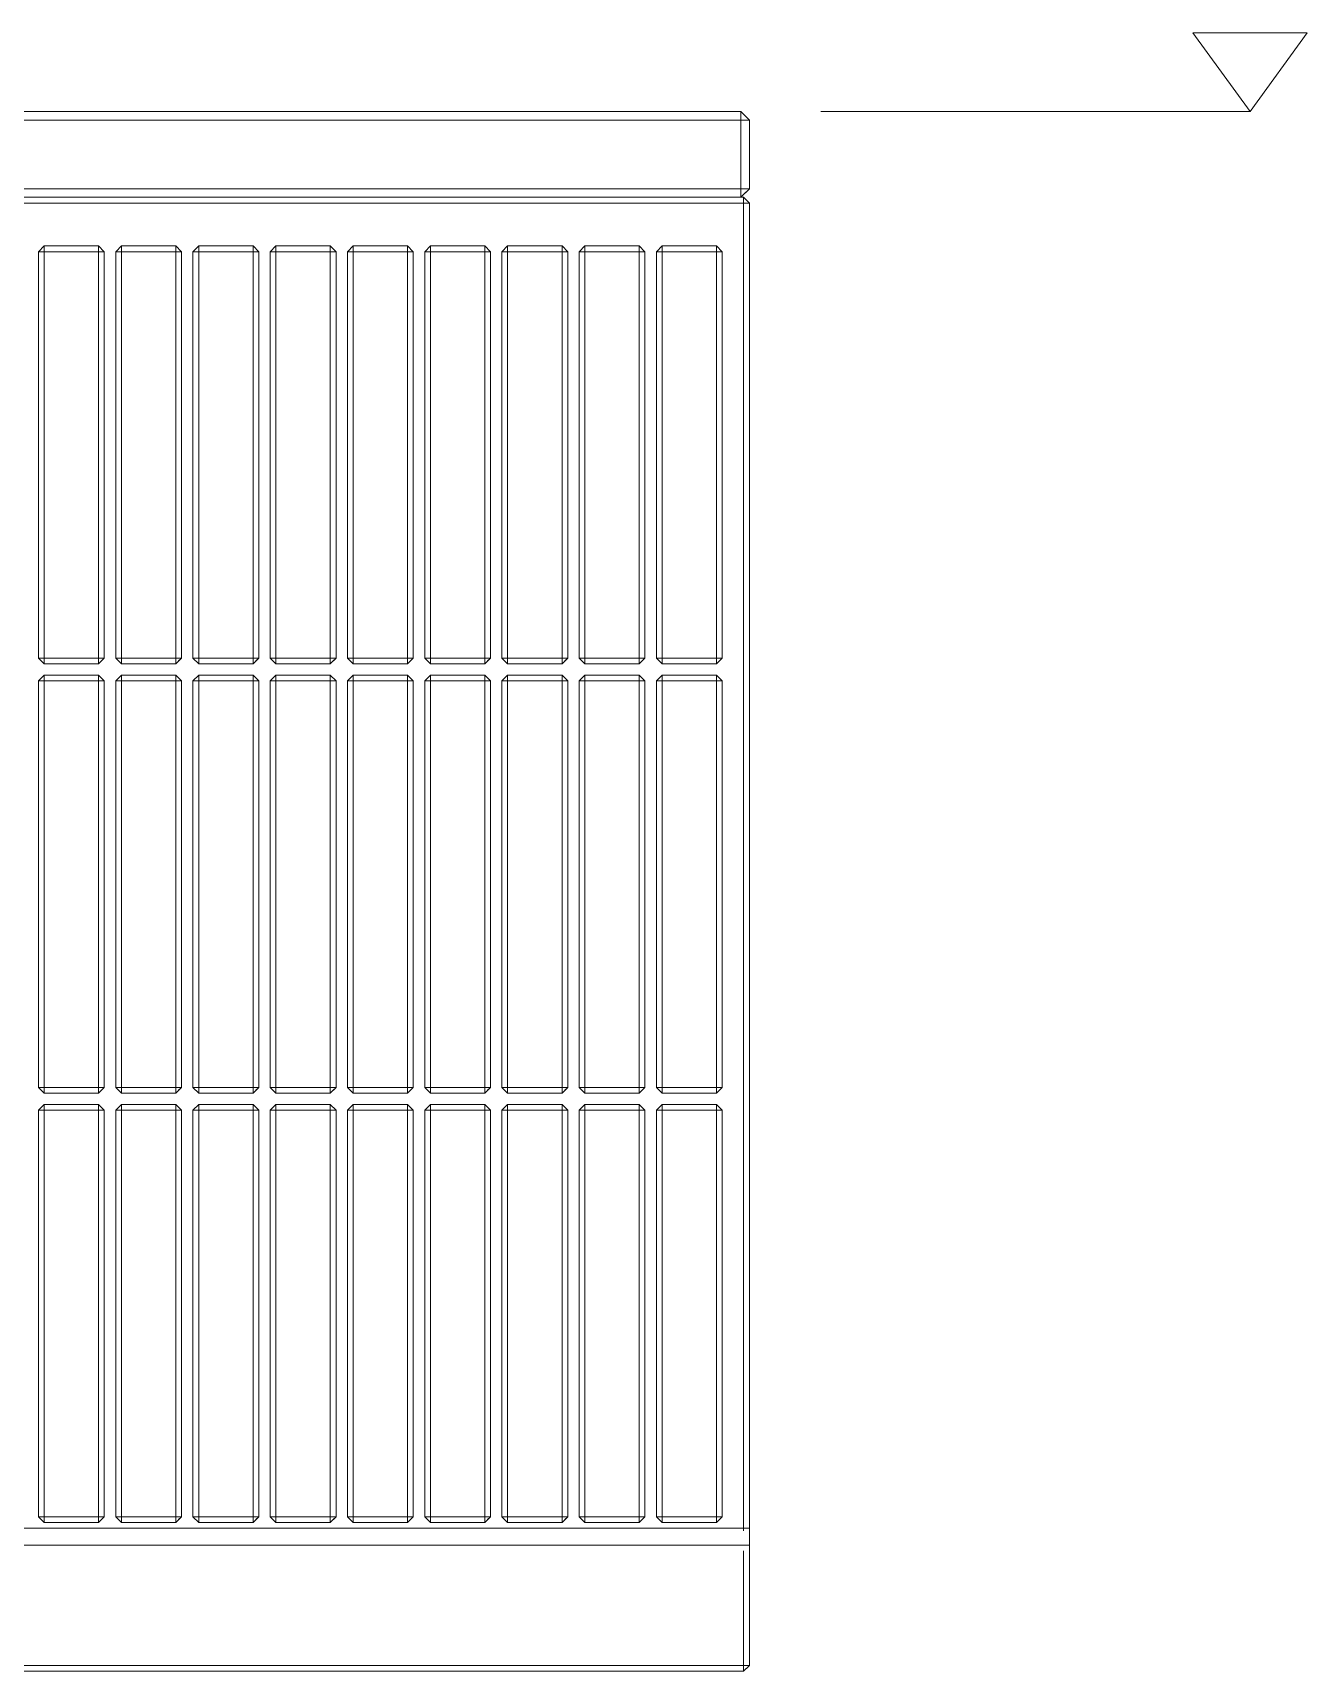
# Model space of a CAD drawing. Header units: metres. Extents: x 10 to 831, y 10 to 584.
# Drawn here: x 437.96 to 473.6, y 252 to 297.8 of the extents above; entities that cross this region are included whole.
import ezdxf

# ---------------------------------------------------------------- set-up
doc = ezdxf.new("R2010")
doc.units = ezdxf.units.M
doc.layers.add('DIM', color=1, linetype='Continuous', lineweight=13)
doc.layers.add('VIS', color=8, linetype='Continuous', lineweight=13)

msp = doc.modelspace()

# ---------------------------------------------------------------- linework, layer by layer
at = {"layer": 'DIM'}
msp.add_line((460, 295.6), (472, 295.6), dxfattribs=at)
msp.add_lwpolyline([(470.4, 297.8), (473.6, 297.8), (472, 295.6), (470.4, 297.8)], dxfattribs=at)
at = {"layer": 'VIS'}
for p, q in [((457.76, 295.6), (195.84, 295.6)), ((457.76, 295.6), (195.84, 295.6)), ((457.76, 295.6), (457.76, 295.36)), ((458, 295.36), (457.76, 295.6)), ((457.76, 295.6), (457.76, 295.36)), ((458, 295.36), (457.76, 295.6)), ((457.88, 295.48), (458, 295.36)), ((457.88, 295.48), (458, 295.36)), ((195.84, 295.36), (457.76, 295.36)), ((195.84, 295.36), (457.76, 295.36)), ((457.76, 295.36), (458, 295.36)), ((457.76, 295.36), (457.76, 293.44)), ((457.76, 295.36), (458, 295.36)), ((457.76, 295.36), (457.76, 293.44)), ((458, 295.36), (457.94, 295.36)), ((458, 295.36), (457.94, 295.36)), ((458, 295.36), (458, 295.36)), ((458, 295.36), (458, 295.36)), ((458, 293.44), (458, 295.36)), ((458, 295.36), (458, 293.44)), ((458, 295.36), (458, 293.44)), ((458, 293.44), (458, 295.36)), ((458, 295.36), (458, 295.36)), ((457.76, 293.44), (195.84, 293.44)), ((457.76, 293.44), (195.84, 293.44)), ((195.84, 293.2), (457.76, 293.2)), ((195.84, 293.2), (457.76, 293.2)), ((457.76, 293.2), (458, 293.44)), ((458, 293.44), (457.76, 293.44)), ((457.76, 293.44), (457.76, 293.2)), ((457.76, 293.2), (458, 293.44)), ((458, 293.44), (457.76, 293.44)), ((457.76, 293.44), (457.76, 293.2)), ((457.84, 293.2), (457.76, 293.2)), ((457.76, 293.2), (457.76, 293.2)), ((457.76, 293.2), (457.76, 293.2)), ((458, 293.44), (457.82, 293.26)), ((458, 293.44), (457.82, 293.26)), ((457.84, 293.2), (457.84, 293.04)), ((458, 293.04), (457.84, 293.2)), ((458, 293.44), (458, 293.44)), ((458, 293.44), (458, 293.44)), ((458, 293.44), (458, 293.44)), ((230.16, 293.04), (457.84, 293.04)), ((457.84, 293.04), (458, 293.04)), ((457.84, 293.04), (457.84, 255.9272)), ((458, 293.04), (457.92, 293.04)), ((458, 293.04), (458, 293.04)), ((458, 252.16), (458, 293.04)), ((458, 293.04), (458, 252.16)), ((438.28, 291.84), (438.12, 291.68)), ((438.28, 291.68), (438.28, 291.84)), ((438.28, 291.84), (438.28, 291.84)), ((439.8, 291.84), (438.28, 291.84)), ((439.8, 291.84), (439.8, 291.68)), ((439.96, 291.68), (439.8, 291.84)), ((440.44, 291.84), (440.28, 291.68)), ((440.44, 291.68), (440.44, 291.84)), ((441.96, 291.84), (440.44, 291.84)), ((440.44, 291.84), (440.44, 291.84)), ((441.96, 291.84), (441.96, 291.68)), ((442.12, 291.68), (441.96, 291.84)), ((442.6, 291.84), (442.44, 291.68)), ((442.6, 291.68), (442.6, 291.84)), ((442.6, 291.84), (442.6, 291.84)), ((444.12, 291.84), (442.6, 291.84)), ((444.12, 291.84), (444.12, 291.68)), ((444.28, 291.68), (444.12, 291.84)), ((444.76, 291.84), (444.6, 291.68)), ((444.76, 291.68), (444.76, 291.84)), ((444.76, 291.84), (444.76, 291.84)), ((446.28, 291.84), (444.76, 291.84)), ((446.28, 291.84), (446.28, 291.68)), ((446.44, 291.68), (446.28, 291.84)), ((446.92, 291.84), (446.76, 291.68)), ((446.92, 291.68), (446.92, 291.84)), ((448.44, 291.84), (446.92, 291.84)), ((446.92, 291.84), (446.92, 291.84)), ((448.44, 291.84), (448.44, 291.68)), ((448.6, 291.68), (448.44, 291.84)), ((449.08, 291.84), (448.92, 291.68)), ((449.08, 291.68), (449.08, 291.84)), ((449.08, 291.84), (449.08, 291.84)), ((450.6, 291.84), (449.08, 291.84)), ((450.6, 291.84), (450.6, 291.68)), ((450.76, 291.68), (450.6, 291.84)), ((451.24, 291.84), (451.08, 291.68)), ((451.24, 291.68), (451.24, 291.84)), ((451.24, 291.84), (451.24, 291.84)), ((452.76, 291.84), (451.24, 291.84)), ((452.76, 291.84), (452.76, 291.68)), ((452.92, 291.68), (452.76, 291.84)), ((453.4, 291.84), (453.24, 291.68)), ((453.4, 291.68), (453.4, 291.84)), ((454.92, 291.84), (453.4, 291.84)), ((453.4, 291.84), (453.4, 291.84)), ((454.92, 291.84), (454.92, 291.68)), ((455.08, 291.68), (454.92, 291.84)), ((455.56, 291.84), (455.4, 291.68)), ((455.56, 291.68), (455.56, 291.84)), ((455.56, 291.84), (455.56, 291.84)), ((457.08, 291.84), (455.56, 291.84)), ((457.08, 291.84), (457.08, 291.68)), ((457.24, 291.68), (457.08, 291.84)), ((438.12, 291.68), (438.28, 291.68)), ((438.12, 291.68), (438.12, 280.32)), ((438.28, 291.68), (439.8, 291.68)), ((438.28, 280.32), (438.28, 291.68)), ((439.8, 291.68), (439.96, 291.68)), ((439.8, 291.68), (439.8, 280.32)), ((439.96, 291.68), (439.88, 291.68)), ((439.96, 291.68), (439.96, 291.68)), ((439.96, 291.68), (439.96, 280.32)), ((439.96, 280.32), (439.96, 291.68)), ((440.28, 291.68), (440.44, 291.68)), ((440.28, 291.68), (440.28, 280.32)), ((440.44, 291.68), (441.96, 291.68)), ((440.44, 280.32), (440.44, 291.68)), ((441.96, 291.68), (442.12, 291.68)), ((441.96, 291.68), (441.96, 280.32)), ((442.12, 291.68), (442.04, 291.68)), ((442.12, 291.68), (442.12, 280.32)), ((442.12, 280.32), (442.12, 291.68)), ((442.12, 291.68), (442.12, 291.68)), ((442.44, 291.68), (442.6, 291.68)), ((442.44, 291.68), (442.44, 280.32)), ((442.6, 280.32), (442.6, 291.68)), ((442.6, 291.68), (444.12, 291.68)), ((444.12, 291.68), (444.28, 291.68)), ((444.12, 291.68), (444.12, 280.32)), ((444.28, 291.68), (444.2, 291.68)), ((444.28, 291.68), (444.28, 291.68)), ((444.28, 280.32), (444.28, 291.68)), ((444.28, 291.68), (444.28, 280.32)), ((444.6, 291.68), (444.76, 291.68)), ((444.6, 291.68), (444.6, 280.32)), ((444.76, 291.68), (446.28, 291.68)), ((444.76, 280.32), (444.76, 291.68)), ((446.28, 291.68), (446.44, 291.68)), ((446.28, 291.68), (446.28, 280.32)), ((446.44, 291.68), (446.36, 291.68)), ((446.44, 291.68), (446.44, 280.32)), ((446.44, 280.32), (446.44, 291.68)), ((446.44, 291.68), (446.44, 291.68)), ((446.76, 291.68), (446.92, 291.68)), ((446.76, 291.68), (446.76, 280.32)), ((446.92, 291.68), (448.44, 291.68)), ((446.92, 280.32), (446.92, 291.68)), ((448.44, 291.68), (448.6, 291.68)), ((448.44, 291.68), (448.44, 280.32)), ((448.6, 291.68), (448.52, 291.68)), ((448.6, 291.68), (448.6, 280.32)), ((448.6, 291.68), (448.6, 291.68)), ((448.6, 280.32), (448.6, 291.68)), ((448.92, 291.68), (449.08, 291.68)), ((448.92, 291.68), (448.92, 280.32)), ((449.08, 280.32), (449.08, 291.68)), ((449.08, 291.68), (450.6, 291.68)), ((450.6, 291.68), (450.76, 291.68)), ((450.6, 291.68), (450.6, 280.32)), ((450.76, 291.68), (450.68, 291.68)), ((450.76, 280.32), (450.76, 291.68)), ((450.76, 291.68), (450.76, 291.68)), ((450.76, 291.68), (450.76, 280.32)), ((451.08, 291.68), (451.24, 291.68)), ((451.08, 291.68), (451.08, 280.32)), ((451.24, 291.68), (452.76, 291.68)), ((451.24, 280.32), (451.24, 291.68)), ((452.76, 291.68), (452.92, 291.68)), ((452.76, 291.68), (452.76, 280.32)), ((452.92, 291.68), (452.84, 291.68)), ((452.92, 291.68), (452.92, 291.68)), ((452.92, 291.68), (452.92, 280.32)), ((452.92, 280.32), (452.92, 291.68)), ((453.24, 291.68), (453.4, 291.68)), ((453.24, 291.68), (453.24, 280.32)), ((453.4, 291.68), (454.92, 291.68)), ((453.4, 280.32), (453.4, 291.68)), ((454.92, 291.68), (455.08, 291.68)), ((454.92, 291.68), (454.92, 280.32)), ((455.08, 291.68), (455, 291.68)), ((455.08, 291.68), (455.08, 280.32)), ((455.08, 280.32), (455.08, 291.68)), ((455.08, 291.68), (455.08, 291.68)), ((455.4, 291.68), (455.56, 291.68)), ((455.4, 291.68), (455.4, 280.32)), ((455.56, 280.32), (455.56, 291.68)), ((455.56, 291.68), (457.08, 291.68)), ((457.08, 291.68), (457.24, 291.68)), ((457.08, 291.68), (457.08, 280.32)), ((457.24, 291.68), (457.16, 291.68)), ((457.24, 291.68), (457.24, 291.68)), ((457.24, 280.32), (457.24, 291.68)), ((457.24, 291.68), (457.24, 280.32)), ((438.28, 280.32), (438.12, 280.32)), ((438.12, 280.32), (438.28, 280.16)), ((438.12, 280.32), (438.12, 280.32)), ((438.28, 280.16), (438.28, 280.32)), ((439.8, 280.32), (438.28, 280.32)), ((439.8, 280.16), (439.96, 280.32)), ((439.96, 280.32), (439.8, 280.32)), ((439.8, 280.32), (439.8, 280.16)), ((439.96, 280.32), (439.88, 280.24)), ((439.96, 280.32), (439.96, 280.32)), ((440.44, 280.32), (440.28, 280.32)), ((440.28, 280.32), (440.44, 280.16)), ((440.28, 280.32), (440.28, 280.32)), ((440.44, 280.16), (440.44, 280.32)), ((441.96, 280.32), (440.44, 280.32)), ((441.96, 280.16), (442.12, 280.32)), ((442.12, 280.32), (441.96, 280.32)), ((441.96, 280.32), (441.96, 280.16)), ((442.12, 280.32), (442.04, 280.24)), ((442.12, 280.32), (442.12, 280.32)), ((442.6, 280.32), (442.44, 280.32)), ((442.44, 280.32), (442.6, 280.16)), ((442.44, 280.32), (442.44, 280.32)), ((442.6, 280.16), (442.6, 280.32)), ((444.12, 280.32), (442.6, 280.32)), ((444.12, 280.16), (444.28, 280.32)), ((444.28, 280.32), (444.12, 280.32)), ((444.12, 280.32), (444.12, 280.16)), ((444.28, 280.32), (444.2, 280.24)), ((444.28, 280.32), (444.28, 280.32)), ((444.76, 280.32), (444.6, 280.32)), ((444.6, 280.32), (444.76, 280.16)), ((444.6, 280.32), (444.6, 280.32)), ((444.76, 280.16), (444.76, 280.32)), ((446.28, 280.32), (444.76, 280.32)), ((446.28, 280.16), (446.44, 280.32)), ((446.44, 280.32), (446.28, 280.32)), ((446.28, 280.32), (446.28, 280.16)), ((446.44, 280.32), (446.36, 280.24)), ((446.44, 280.32), (446.44, 280.32)), ((446.92, 280.32), (446.76, 280.32)), ((446.76, 280.32), (446.92, 280.16)), ((446.76, 280.32), (446.76, 280.32)), ((446.92, 280.16), (446.92, 280.32)), ((448.44, 280.32), (446.92, 280.32)), ((448.44, 280.16), (448.6, 280.32)), ((448.6, 280.32), (448.44, 280.32)), ((448.44, 280.32), (448.44, 280.16)), ((448.6, 280.32), (448.52, 280.24)), ((448.6, 280.32), (448.6, 280.32)), ((449.08, 280.32), (448.92, 280.32)), ((448.92, 280.32), (449.08, 280.16)), ((448.92, 280.32), (448.92, 280.32)), ((449.08, 280.16), (449.08, 280.32)), ((450.6, 280.32), (449.08, 280.32)), ((450.6, 280.16), (450.76, 280.32)), ((450.76, 280.32), (450.6, 280.32)), ((450.6, 280.32), (450.6, 280.16)), ((450.76, 280.32), (450.68, 280.24)), ((450.76, 280.32), (450.76, 280.32)), ((451.24, 280.32), (451.08, 280.32)), ((451.08, 280.32), (451.24, 280.16)), ((451.08, 280.32), (451.08, 280.32)), ((451.24, 280.16), (451.24, 280.32)), ((452.76, 280.32), (451.24, 280.32)), ((452.76, 280.16), (452.92, 280.32)), ((452.92, 280.32), (452.76, 280.32)), ((452.76, 280.32), (452.76, 280.16)), ((452.92, 280.32), (452.84, 280.24)), ((452.92, 280.32), (452.92, 280.32)), ((453.4, 280.32), (453.24, 280.32)), ((453.24, 280.32), (453.4, 280.16)), ((453.24, 280.32), (453.24, 280.32)), ((453.4, 280.16), (453.4, 280.32)), ((454.92, 280.32), (453.4, 280.32)), ((454.92, 280.16), (455.08, 280.32)), ((455.08, 280.32), (454.92, 280.32)), ((454.92, 280.32), (454.92, 280.16)), ((455.08, 280.32), (455, 280.24)), ((455.08, 280.32), (455.08, 280.32)), ((455.56, 280.32), (455.4, 280.32)), ((455.4, 280.32), (455.56, 280.16)), ((455.4, 280.32), (455.4, 280.32)), ((455.56, 280.16), (455.56, 280.32)), ((457.08, 280.32), (455.56, 280.32)), ((457.08, 280.16), (457.24, 280.32)), ((457.24, 280.32), (457.08, 280.32)), ((457.08, 280.32), (457.08, 280.16)), ((457.24, 280.32), (457.16, 280.24)), ((457.24, 280.32), (457.24, 280.32)), ((438.28, 279.84), (438.12, 279.68)), ((438.28, 280.16), (439.8, 280.16)), ((438.28, 279.68), (438.28, 279.84)), ((438.28, 279.84), (438.28, 279.84)), ((439.8, 279.84), (438.28, 279.84)), ((439.8, 280.16), (439.8, 280.16)), ((439.8, 279.84), (439.8, 279.68)), ((439.96, 279.68), (439.8, 279.84)), ((440.44, 279.84), (440.28, 279.68)), ((440.44, 280.16), (441.96, 280.16)), ((440.44, 279.68), (440.44, 279.84)), ((441.96, 279.84), (440.44, 279.84)), ((440.44, 279.84), (440.44, 279.84)), ((441.96, 280.16), (441.96, 280.16)), ((441.96, 279.84), (441.96, 279.68)), ((442.12, 279.68), (441.96, 279.84)), ((442.6, 279.84), (442.44, 279.68)), ((442.6, 280.16), (444.12, 280.16)), ((442.6, 279.68), (442.6, 279.84)), ((442.6, 279.84), (442.6, 279.84)), ((444.12, 279.84), (442.6, 279.84)), ((444.12, 280.16), (444.12, 280.16)), ((444.12, 279.84), (444.12, 279.68)), ((444.28, 279.68), (444.12, 279.84)), ((444.76, 279.84), (444.6, 279.68)), ((444.76, 280.16), (446.28, 280.16)), ((444.76, 279.68), (444.76, 279.84)), ((444.76, 279.84), (444.76, 279.84)), ((446.28, 279.84), (444.76, 279.84)), ((446.28, 280.16), (446.28, 280.16)), ((446.28, 279.84), (446.28, 279.68)), ((446.44, 279.68), (446.28, 279.84)), ((446.92, 279.84), (446.76, 279.68)), ((446.92, 280.16), (448.44, 280.16)), ((446.92, 279.68), (446.92, 279.84)), ((448.44, 279.84), (446.92, 279.84)), ((446.92, 279.84), (446.92, 279.84)), ((448.44, 280.16), (448.44, 280.16)), ((448.44, 279.84), (448.44, 279.68)), ((448.6, 279.68), (448.44, 279.84)), ((449.08, 279.84), (448.92, 279.68)), ((449.08, 280.16), (450.6, 280.16)), ((449.08, 279.68), (449.08, 279.84)), ((449.08, 279.84), (449.08, 279.84)), ((450.6, 279.84), (449.08, 279.84)), ((450.6, 280.16), (450.6, 280.16)), ((450.6, 279.84), (450.6, 279.68)), ((450.76, 279.68), (450.6, 279.84)), ((451.24, 279.84), (451.08, 279.68)), ((451.24, 280.16), (452.76, 280.16)), ((451.24, 279.68), (451.24, 279.84)), ((451.24, 279.84), (451.24, 279.84)), ((452.76, 279.84), (451.24, 279.84)), ((452.76, 280.16), (452.76, 280.16)), ((452.76, 279.84), (452.76, 279.68)), ((452.92, 279.68), (452.76, 279.84)), ((453.4, 279.84), (453.24, 279.68)), ((453.4, 280.16), (454.92, 280.16)), ((453.4, 279.68), (453.4, 279.84)), ((454.92, 279.84), (453.4, 279.84)), ((453.4, 279.84), (453.4, 279.84)), ((454.92, 280.16), (454.92, 280.16)), ((454.92, 279.84), (454.92, 279.68)), ((455.08, 279.68), (454.92, 279.84)), ((455.56, 279.84), (455.4, 279.68)), ((455.56, 280.16), (457.08, 280.16)), ((455.56, 279.68), (455.56, 279.84)), ((455.56, 279.84), (455.56, 279.84)), ((457.08, 279.84), (455.56, 279.84)), ((457.08, 280.16), (457.08, 280.16)), ((457.08, 279.84), (457.08, 279.68)), ((457.24, 279.68), (457.08, 279.84)), ((438.12, 279.68), (438.28, 279.68)), ((438.12, 279.68), (438.12, 268.32)), ((438.28, 279.68), (439.8, 279.68)), ((438.28, 268.32), (438.28, 279.68)), ((439.8, 279.68), (439.96, 279.68)), ((439.8, 279.68), (439.8, 268.32)), ((439.96, 279.68), (439.88, 279.68)), ((439.96, 279.68), (439.96, 268.32)), ((439.96, 268.32), (439.96, 279.68)), ((439.96, 279.68), (439.96, 279.68)), ((440.28, 279.68), (440.44, 279.68)), ((440.28, 279.68), (440.28, 268.32)), ((440.44, 279.68), (441.96, 279.68)), ((440.44, 268.32), (440.44, 279.68)), ((441.96, 279.68), (442.12, 279.68)), ((441.96, 279.68), (441.96, 268.32)), ((442.12, 279.68), (442.04, 279.68)), ((442.12, 279.68), (442.12, 268.32)), ((442.12, 279.68), (442.12, 279.68)), ((442.12, 268.32), (442.12, 279.68)), ((442.44, 279.68), (442.6, 279.68)), ((442.44, 279.68), (442.44, 268.32)), ((442.6, 268.32), (442.6, 279.68)), ((442.6, 279.68), (444.12, 279.68)), ((444.12, 279.68), (444.28, 279.68)), ((444.12, 279.68), (444.12, 268.32)), ((444.28, 279.68), (444.2, 279.68)), ((444.28, 268.32), (444.28, 279.68)), ((444.28, 279.68), (444.28, 279.68)), ((444.28, 279.68), (444.28, 268.32)), ((444.6, 279.68), (444.76, 279.68)), ((444.6, 279.68), (444.6, 268.32)), ((444.76, 279.68), (446.28, 279.68)), ((444.76, 268.32), (444.76, 279.68)), ((446.28, 279.68), (446.44, 279.68)), ((446.28, 279.68), (446.28, 268.32)), ((446.44, 279.68), (446.36, 279.68)), ((446.44, 279.68), (446.44, 279.68)), ((446.44, 279.68), (446.44, 268.32)), ((446.44, 268.32), (446.44, 279.68)), ((446.76, 279.68), (446.92, 279.68)), ((446.76, 279.68), (446.76, 268.32)), ((446.92, 279.68), (448.44, 279.68)), ((446.92, 268.32), (446.92, 279.68)), ((448.44, 279.68), (448.6, 279.68)), ((448.44, 279.68), (448.44, 268.32)), ((448.6, 279.68), (448.52, 279.68)), ((448.6, 279.68), (448.6, 268.32)), ((448.6, 268.32), (448.6, 279.68)), ((448.6, 279.68), (448.6, 279.68)), ((448.92, 279.68), (449.08, 279.68)), ((448.92, 279.68), (448.92, 268.32)), ((449.08, 268.32), (449.08, 279.68)), ((449.08, 279.68), (450.6, 279.68)), ((450.6, 279.68), (450.76, 279.68)), ((450.6, 279.68), (450.6, 268.32)), ((450.76, 279.68), (450.68, 279.68)), ((450.76, 279.68), (450.76, 279.68)), ((450.76, 268.32), (450.76, 279.68)), ((450.76, 279.68), (450.76, 268.32)), ((451.08, 279.68), (451.24, 279.68)), ((451.08, 279.68), (451.08, 268.32)), ((451.24, 279.68), (452.76, 279.68)), ((451.24, 268.32), (451.24, 279.68)), ((452.76, 279.68), (452.92, 279.68)), ((452.76, 279.68), (452.76, 268.32)), ((452.92, 279.68), (452.84, 279.68)), ((452.92, 279.68), (452.92, 268.32)), ((452.92, 268.32), (452.92, 279.68)), ((452.92, 279.68), (452.92, 279.68)), ((453.24, 279.68), (453.4, 279.68)), ((453.24, 279.68), (453.24, 268.32)), ((453.4, 279.68), (454.92, 279.68)), ((453.4, 268.32), (453.4, 279.68)), ((454.92, 279.68), (455.08, 279.68)), ((454.92, 279.68), (454.92, 268.32)), ((455.08, 279.68), (455, 279.68)), ((455.08, 279.68), (455.08, 268.32)), ((455.08, 279.68), (455.08, 279.68)), ((455.08, 268.32), (455.08, 279.68)), ((455.4, 279.68), (455.56, 279.68)), ((455.4, 279.68), (455.4, 268.32)), ((455.56, 268.32), (455.56, 279.68)), ((455.56, 279.68), (457.08, 279.68)), ((457.08, 279.68), (457.24, 279.68)), ((457.08, 279.68), (457.08, 268.32)), ((457.24, 279.68), (457.16, 279.68)), ((457.24, 268.32), (457.24, 279.68)), ((457.24, 279.68), (457.24, 279.68)), ((457.24, 279.68), (457.24, 268.32)), ((438.28, 268.32), (438.12, 268.32)), ((438.12, 268.32), (438.28, 268.16)), ((438.12, 268.32), (438.12, 268.32)), ((438.28, 268.16), (438.28, 268.32)), ((439.8, 268.32), (438.28, 268.32)), ((438.28, 268.16), (439.8, 268.16)), ((439.8, 268.16), (439.96, 268.32)), ((439.96, 268.32), (439.8, 268.32)), ((439.8, 268.32), (439.8, 268.16)), ((439.8, 268.16), (439.8, 268.16)), ((439.96, 268.32), (439.88, 268.24)), ((439.96, 268.32), (439.96, 268.32)), ((440.44, 268.32), (440.28, 268.32)), ((440.28, 268.32), (440.44, 268.16)), ((440.28, 268.32), (440.28, 268.32)), ((440.44, 268.16), (440.44, 268.32)), ((441.96, 268.32), (440.44, 268.32)), ((440.44, 268.16), (441.96, 268.16)), ((441.96, 268.16), (442.12, 268.32)), ((442.12, 268.32), (441.96, 268.32)), ((441.96, 268.32), (441.96, 268.16)), ((441.96, 268.16), (441.96, 268.16)), ((442.12, 268.32), (442.04, 268.24)), ((442.12, 268.32), (442.12, 268.32)), ((442.6, 268.32), (442.44, 268.32)), ((442.44, 268.32), (442.6, 268.16)), ((442.44, 268.32), (442.44, 268.32)), ((442.6, 268.16), (442.6, 268.32)), ((444.12, 268.32), (442.6, 268.32)), ((442.6, 268.16), (444.12, 268.16)), ((444.12, 268.16), (444.28, 268.32)), ((444.28, 268.32), (444.12, 268.32)), ((444.12, 268.32), (444.12, 268.16)), ((444.12, 268.16), (444.12, 268.16)), ((444.28, 268.32), (444.2, 268.24)), ((444.28, 268.32), (444.28, 268.32)), ((444.76, 268.32), (444.6, 268.32)), ((444.6, 268.32), (444.76, 268.16)), ((444.6, 268.32), (444.6, 268.32)), ((444.76, 268.16), (444.76, 268.32)), ((446.28, 268.32), (444.76, 268.32)), ((444.76, 268.16), (446.28, 268.16)), ((446.28, 268.16), (446.44, 268.32)), ((446.44, 268.32), (446.28, 268.32)), ((446.28, 268.32), (446.28, 268.16)), ((446.28, 268.16), (446.28, 268.16)), ((446.44, 268.32), (446.36, 268.24)), ((446.44, 268.32), (446.44, 268.32)), ((446.92, 268.32), (446.76, 268.32)), ((446.76, 268.32), (446.92, 268.16)), ((446.76, 268.32), (446.76, 268.32)), ((446.92, 268.16), (446.92, 268.32)), ((448.44, 268.32), (446.92, 268.32)), ((446.92, 268.16), (448.44, 268.16)), ((448.44, 268.16), (448.6, 268.32)), ((448.6, 268.32), (448.44, 268.32)), ((448.44, 268.32), (448.44, 268.16)), ((448.44, 268.16), (448.44, 268.16)), ((448.6, 268.32), (448.52, 268.24)), ((448.6, 268.32), (448.6, 268.32)), ((449.08, 268.32), (448.92, 268.32)), ((448.92, 268.32), (449.08, 268.16)), ((448.92, 268.32), (448.92, 268.32)), ((449.08, 268.16), (449.08, 268.32)), ((450.6, 268.32), (449.08, 268.32)), ((449.08, 268.16), (450.6, 268.16)), ((450.6, 268.16), (450.76, 268.32)), ((450.76, 268.32), (450.6, 268.32)), ((450.6, 268.32), (450.6, 268.16)), ((450.6, 268.16), (450.6, 268.16)), ((450.76, 268.32), (450.68, 268.24)), ((450.76, 268.32), (450.76, 268.32)), ((451.24, 268.32), (451.08, 268.32)), ((451.08, 268.32), (451.24, 268.16)), ((451.08, 268.32), (451.08, 268.32)), ((451.24, 268.16), (451.24, 268.32)), ((452.76, 268.32), (451.24, 268.32)), ((451.24, 268.16), (452.76, 268.16)), ((452.76, 268.16), (452.92, 268.32)), ((452.92, 268.32), (452.76, 268.32)), ((452.76, 268.32), (452.76, 268.16)), ((452.76, 268.16), (452.76, 268.16)), ((452.92, 268.32), (452.84, 268.24)), ((452.92, 268.32), (452.92, 268.32)), ((453.4, 268.32), (453.24, 268.32)), ((453.24, 268.32), (453.4, 268.16)), ((453.24, 268.32), (453.24, 268.32)), ((453.4, 268.16), (453.4, 268.32)), ((454.92, 268.32), (453.4, 268.32)), ((453.4, 268.16), (454.92, 268.16)), ((454.92, 268.16), (455.08, 268.32)), ((455.08, 268.32), (454.92, 268.32)), ((454.92, 268.32), (454.92, 268.16)), ((454.92, 268.16), (454.92, 268.16)), ((455.08, 268.32), (455, 268.24)), ((455.08, 268.32), (455.08, 268.32)), ((455.56, 268.32), (455.4, 268.32)), ((455.4, 268.32), (455.56, 268.16)), ((455.4, 268.32), (455.4, 268.32)), ((455.56, 268.16), (455.56, 268.32)), ((457.08, 268.32), (455.56, 268.32)), ((455.56, 268.16), (457.08, 268.16)), ((457.08, 268.16), (457.24, 268.32)), ((457.24, 268.32), (457.08, 268.32)), ((457.08, 268.32), (457.08, 268.16)), ((457.08, 268.16), (457.08, 268.16)), ((457.24, 268.32), (457.16, 268.24)), ((457.24, 268.32), (457.24, 268.32)), ((438.28, 267.84), (438.12, 267.68)), ((438.12, 267.68), (438.28, 267.68)), ((438.12, 267.68), (438.12, 256.32)), ((438.28, 267.68), (438.28, 267.84)), ((438.28, 267.84), (438.28, 267.84)), ((439.8, 267.84), (438.28, 267.84)), ((438.28, 267.68), (439.8, 267.68)), ((438.28, 256.32), (438.28, 267.68)), ((439.8, 267.84), (439.8, 267.68)), ((439.96, 267.68), (439.8, 267.84)), ((439.8, 267.68), (439.96, 267.68)), ((439.8, 267.68), (439.8, 256.32)), ((439.96, 267.68), (439.88, 267.68)), ((439.96, 267.68), (439.96, 267.68)), ((439.96, 267.68), (439.96, 256.32)), ((439.96, 256.32), (439.96, 267.68)), ((440.44, 267.84), (440.28, 267.68)), ((440.28, 267.68), (440.44, 267.68)), ((440.28, 267.68), (440.28, 256.32)), ((440.44, 267.68), (440.44, 267.84)), ((441.96, 267.84), (440.44, 267.84)), ((440.44, 267.84), (440.44, 267.84)), ((440.44, 267.68), (441.96, 267.68)), ((440.44, 256.32), (440.44, 267.68)), ((441.96, 267.84), (441.96, 267.68)), ((442.12, 267.68), (441.96, 267.84)), ((441.96, 267.68), (442.12, 267.68)), ((441.96, 267.68), (441.96, 256.32)), ((442.12, 267.68), (442.04, 267.68)), ((442.12, 267.68), (442.12, 256.32)), ((442.12, 256.32), (442.12, 267.68)), ((442.12, 267.68), (442.12, 267.68)), ((442.6, 267.84), (442.44, 267.68)), ((442.44, 267.68), (442.6, 267.68)), ((442.44, 267.68), (442.44, 256.32)), ((442.6, 267.68), (442.6, 267.84)), ((442.6, 267.84), (442.6, 267.84)), ((444.12, 267.84), (442.6, 267.84)), ((442.6, 256.32), (442.6, 267.68)), ((442.6, 267.68), (444.12, 267.68)), ((444.12, 267.84), (444.12, 267.68)), ((444.28, 267.68), (444.12, 267.84)), ((444.12, 267.68), (444.28, 267.68)), ((444.12, 267.68), (444.12, 256.32)), ((444.28, 267.68), (444.2, 267.68)), ((444.28, 267.68), (444.28, 267.68)), ((444.28, 256.32), (444.28, 267.68)), ((444.28, 267.68), (444.28, 256.32)), ((444.76, 267.84), (444.6, 267.68)), ((444.6, 267.68), (444.76, 267.68)), ((444.6, 267.68), (444.6, 256.32)), ((444.76, 267.68), (444.76, 267.84)), ((444.76, 267.84), (444.76, 267.84)), ((446.28, 267.84), (444.76, 267.84)), ((444.76, 267.68), (446.28, 267.68)), ((444.76, 256.32), (444.76, 267.68)), ((446.28, 267.84), (446.28, 267.68)), ((446.44, 267.68), (446.28, 267.84)), ((446.28, 267.68), (446.44, 267.68)), ((446.28, 267.68), (446.28, 256.32)), ((446.44, 267.68), (446.36, 267.68)), ((446.44, 267.68), (446.44, 256.32)), ((446.44, 256.32), (446.44, 267.68)), ((446.44, 267.68), (446.44, 267.68)), ((446.92, 267.84), (446.76, 267.68)), ((446.76, 267.68), (446.92, 267.68)), ((446.76, 267.68), (446.76, 256.32)), ((446.92, 267.68), (446.92, 267.84)), ((448.44, 267.84), (446.92, 267.84)), ((446.92, 267.84), (446.92, 267.84)), ((446.92, 267.68), (448.44, 267.68)), ((446.92, 256.32), (446.92, 267.68)), ((448.44, 267.84), (448.44, 267.68)), ((448.6, 267.68), (448.44, 267.84)), ((448.44, 267.68), (448.6, 267.68)), ((448.44, 267.68), (448.44, 256.32)), ((448.6, 267.68), (448.52, 267.68)), ((448.6, 267.68), (448.6, 256.32)), ((448.6, 267.68), (448.6, 267.68)), ((448.6, 256.32), (448.6, 267.68)), ((449.08, 267.84), (448.92, 267.68)), ((448.92, 267.68), (449.08, 267.68)), ((448.92, 267.68), (448.92, 256.32)), ((449.08, 267.68), (449.08, 267.84)), ((449.08, 267.84), (449.08, 267.84)), ((450.6, 267.84), (449.08, 267.84)), ((449.08, 256.32), (449.08, 267.68)), ((449.08, 267.68), (450.6, 267.68)), ((450.6, 267.84), (450.6, 267.68)), ((450.76, 267.68), (450.6, 267.84)), ((450.6, 267.68), (450.76, 267.68)), ((450.6, 267.68), (450.6, 256.32)), ((450.76, 267.68), (450.68, 267.68)), ((450.76, 256.32), (450.76, 267.68)), ((450.76, 267.68), (450.76, 267.68)), ((450.76, 267.68), (450.76, 256.32)), ((451.24, 267.84), (451.08, 267.68)), ((451.08, 267.68), (451.24, 267.68)), ((451.08, 267.68), (451.08, 256.32)), ((451.24, 267.68), (451.24, 267.84)), ((451.24, 267.84), (451.24, 267.84)), ((452.76, 267.84), (451.24, 267.84)), ((451.24, 267.68), (452.76, 267.68)), ((451.24, 256.32), (451.24, 267.68)), ((452.76, 267.84), (452.76, 267.68)), ((452.92, 267.68), (452.76, 267.84)), ((452.76, 267.68), (452.92, 267.68)), ((452.76, 267.68), (452.76, 256.32)), ((452.92, 267.68), (452.84, 267.68)), ((452.92, 267.68), (452.92, 267.68)), ((452.92, 267.68), (452.92, 256.32)), ((452.92, 256.32), (452.92, 267.68)), ((453.4, 267.84), (453.24, 267.68)), ((453.24, 267.68), (453.4, 267.68)), ((453.24, 267.68), (453.24, 256.32)), ((453.4, 267.68), (453.4, 267.84)), ((454.92, 267.84), (453.4, 267.84)), ((453.4, 267.84), (453.4, 267.84)), ((453.4, 267.68), (454.92, 267.68)), ((453.4, 256.32), (453.4, 267.68)), ((454.92, 267.84), (454.92, 267.68)), ((455.08, 267.68), (454.92, 267.84)), ((454.92, 267.68), (455.08, 267.68)), ((454.92, 267.68), (454.92, 256.32)), ((455.08, 267.68), (455, 267.68)), ((455.08, 267.68), (455.08, 256.32)), ((455.08, 256.32), (455.08, 267.68)), ((455.08, 267.68), (455.08, 267.68)), ((455.56, 267.84), (455.4, 267.68)), ((455.4, 267.68), (455.56, 267.68)), ((455.4, 267.68), (455.4, 256.32)), ((455.56, 267.68), (455.56, 267.84)), ((455.56, 267.84), (455.56, 267.84)), ((457.08, 267.84), (455.56, 267.84)), ((455.56, 256.32), (455.56, 267.68)), ((455.56, 267.68), (457.08, 267.68)), ((457.08, 267.84), (457.08, 267.68)), ((457.24, 267.68), (457.08, 267.84)), ((457.08, 267.68), (457.24, 267.68)), ((457.08, 267.68), (457.08, 256.32)), ((457.24, 267.68), (457.16, 267.68)), ((457.24, 267.68), (457.24, 267.68)), ((457.24, 256.32), (457.24, 267.68)), ((457.24, 267.68), (457.24, 256.32)), ((438.28, 256.32), (438.12, 256.32)), ((438.12, 256.32), (438.28, 256.16)), ((438.12, 256.32), (438.12, 256.32)), ((438.28, 256.16), (438.28, 256.32)), ((439.8, 256.32), (438.28, 256.32)), ((438.28, 256.16), (439.8, 256.16)), ((439.8, 256.16), (439.96, 256.32)), ((439.96, 256.32), (439.8, 256.32)), ((439.8, 256.32), (439.8, 256.16)), ((439.8, 256.16), (439.8, 256.16)), ((439.96, 256.32), (439.88, 256.24)), ((439.96, 256.32), (439.96, 256.32)), ((440.44, 256.32), (440.28, 256.32)), ((440.28, 256.32), (440.44, 256.16)), ((440.28, 256.32), (440.28, 256.32)), ((440.44, 256.16), (440.44, 256.32)), ((441.96, 256.32), (440.44, 256.32)), ((440.44, 256.16), (441.96, 256.16)), ((441.96, 256.16), (442.12, 256.32)), ((442.12, 256.32), (441.96, 256.32)), ((441.96, 256.32), (441.96, 256.16)), ((441.96, 256.16), (441.96, 256.16)), ((442.12, 256.32), (442.04, 256.24)), ((442.12, 256.32), (442.12, 256.32)), ((442.6, 256.32), (442.44, 256.32)), ((442.44, 256.32), (442.6, 256.16)), ((442.44, 256.32), (442.44, 256.32)), ((442.6, 256.16), (442.6, 256.32)), ((444.12, 256.32), (442.6, 256.32)), ((442.6, 256.16), (444.12, 256.16)), ((444.12, 256.16), (444.28, 256.32)), ((444.28, 256.32), (444.12, 256.32)), ((444.12, 256.32), (444.12, 256.16)), ((444.12, 256.16), (444.12, 256.16)), ((444.28, 256.32), (444.2, 256.24)), ((444.28, 256.32), (444.28, 256.32)), ((444.76, 256.32), (444.6, 256.32)), ((444.6, 256.32), (444.76, 256.16)), ((444.6, 256.32), (444.6, 256.32)), ((444.76, 256.16), (444.76, 256.32)), ((446.28, 256.32), (444.76, 256.32)), ((444.76, 256.16), (446.28, 256.16)), ((446.28, 256.16), (446.44, 256.32)), ((446.44, 256.32), (446.28, 256.32)), ((446.28, 256.32), (446.28, 256.16)), ((446.28, 256.16), (446.28, 256.16)), ((446.44, 256.32), (446.36, 256.24)), ((446.44, 256.32), (446.44, 256.32)), ((446.92, 256.32), (446.76, 256.32)), ((446.76, 256.32), (446.92, 256.16)), ((446.76, 256.32), (446.76, 256.32)), ((446.92, 256.16), (446.92, 256.32)), ((448.44, 256.32), (446.92, 256.32)), ((446.92, 256.16), (448.44, 256.16)), ((448.44, 256.16), (448.6, 256.32)), ((448.6, 256.32), (448.44, 256.32)), ((448.44, 256.32), (448.44, 256.16)), ((448.44, 256.16), (448.44, 256.16)), ((448.6, 256.32), (448.52, 256.24)), ((448.6, 256.32), (448.6, 256.32)), ((449.08, 256.32), (448.92, 256.32)), ((448.92, 256.32), (449.08, 256.16)), ((448.92, 256.32), (448.92, 256.32)), ((449.08, 256.16), (449.08, 256.32)), ((450.6, 256.32), (449.08, 256.32)), ((449.08, 256.16), (450.6, 256.16)), ((450.6, 256.16), (450.76, 256.32)), ((450.76, 256.32), (450.6, 256.32)), ((450.6, 256.32), (450.6, 256.16)), ((450.6, 256.16), (450.6, 256.16)), ((450.76, 256.32), (450.68, 256.24)), ((450.76, 256.32), (450.76, 256.32)), ((451.24, 256.32), (451.08, 256.32)), ((451.08, 256.32), (451.24, 256.16)), ((451.08, 256.32), (451.08, 256.32)), ((451.24, 256.16), (451.24, 256.32)), ((452.76, 256.32), (451.24, 256.32)), ((451.24, 256.16), (452.76, 256.16)), ((452.76, 256.16), (452.92, 256.32)), ((452.92, 256.32), (452.76, 256.32)), ((452.76, 256.32), (452.76, 256.16)), ((452.76, 256.16), (452.76, 256.16)), ((452.92, 256.32), (452.84, 256.24)), ((452.92, 256.32), (452.92, 256.32)), ((453.4, 256.32), (453.24, 256.32)), ((453.24, 256.32), (453.4, 256.16)), ((453.24, 256.32), (453.24, 256.32)), ((453.4, 256.16), (453.4, 256.32)), ((454.92, 256.32), (453.4, 256.32)), ((453.4, 256.16), (454.92, 256.16)), ((454.92, 256.16), (455.08, 256.32)), ((455.08, 256.32), (454.92, 256.32)), ((454.92, 256.32), (454.92, 256.16)), ((454.92, 256.16), (454.92, 256.16)), ((455.08, 256.32), (455, 256.24)), ((455.08, 256.32), (455.08, 256.32)), ((455.56, 256.32), (455.4, 256.32)), ((455.4, 256.32), (455.56, 256.16)), ((455.4, 256.32), (455.4, 256.32)), ((455.56, 256.16), (455.56, 256.32)), ((457.08, 256.32), (455.56, 256.32)), ((455.56, 256.16), (457.08, 256.16)), ((457.08, 256.16), (457.24, 256.32)), ((457.24, 256.32), (457.08, 256.32)), ((457.08, 256.32), (457.08, 256.16)), ((457.08, 256.16), (457.08, 256.16)), ((457.24, 256.32), (457.16, 256.24)), ((457.24, 256.32), (457.24, 256.32)), ((230, 256), (458, 256)), ((458, 256), (457.92, 256)), ((458, 256), (458, 256)), ((458, 255.52), (458, 256)), ((458, 255.52), (458, 256)), ((458, 255.52), (230, 255.52)), ((457.84, 255.3664), (457.84, 252.16)), ((458, 255.52), (458, 255.52)), ((457.84, 252.16), (230.16, 252.16)), ((230.16, 252), (457.84, 252)), ((457.84, 252), (458, 252.16)), ((458, 252.16), (457.84, 252.16)), ((457.84, 252.16), (457.84, 252)), ((457.84, 252), (457.84, 252)), ((458, 252.16), (457.92, 252.08)), ((458, 252.16), (458, 252.16))]:
    msp.add_line(p, q, dxfattribs=at)

doc.saveas('drawing.dxf')
